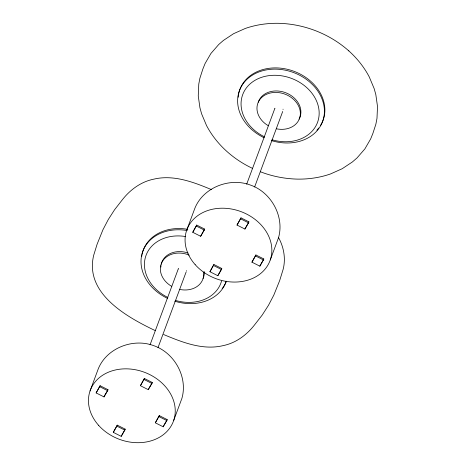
<?xml version="1.0" encoding="UTF-8"?>
<svg xmlns="http://www.w3.org/2000/svg" width="466" height="466" viewBox="0 0 466 466"><rect width="100%" height="100%" fill="white"/><g stroke="black" fill="none" stroke-linecap="round" stroke-linejoin="round"><path stroke-width="0.7" d="M90.049 390.962L98.262 368.862C106.58 348.154 132.874 337.932 153.495 345.58C174.424 352.622 188.13 377.111 181.868 398.488L173.649 420.582M96.136 392.931L100.114 385.726L108.007 389.71L107.64 390.694L104.029 396.916L96.136 392.931L100.114 385.726M104.029 396.916L104.39 395.931M186.668 230.326L194.881 208.226C203.199 187.518 229.493 177.301 250.114 184.944C271.043 191.986 284.749 216.474 278.482 237.852L270.268 259.946M113.308 432.355L117.286 425.155L125.179 429.139L124.812 430.124L121.201 436.345L113.308 432.355L117.286 425.155M150.058 344.817L178.396 268.614A4.211 3.402 20.4 0 0 178.321 268.87M192.755 232.295L196.734 225.09L204.626 229.074L204.259 230.058L200.648 236.279L192.755 232.295L196.734 225.09M121.201 436.345L125.179 429.139M140.412 385.708L144.39 378.503L152.283 382.487L151.916 383.471L148.304 389.692L140.412 385.708L144.39 378.503M157.997 347.636L186.085 272.109M200.648 236.279L204.626 229.074M148.304 389.692L148.671 388.708M209.927 271.725L213.906 264.519L221.799 268.503L221.432 269.488L217.82 275.709L209.927 271.725L213.906 264.519M155.324 422.813L159.302 415.614L167.195 419.598L166.828 420.577L163.216 426.798L155.324 422.813L159.302 415.614M246.677 184.186L274.759 108.66M217.82 275.709L221.799 268.503M237.031 225.072L241.009 217.867L248.902 221.851L248.535 222.835L244.924 229.056L237.031 225.072L241.009 217.867M163.216 426.798L163.583 425.819M254.617 187L282.705 111.473M244.924 229.056L248.902 221.851M251.943 262.177L255.921 254.978L263.814 258.962L263.447 259.941L259.836 266.162L251.943 262.177L255.921 254.978M259.836 266.162L263.814 258.962M104.751 395.308L108.007 389.71M149.033 388.085L152.283 382.487M163.945 425.196L167.195 419.598M260.459 171.779C272.26 176.387 284.889 178.81 297.547 179.119L297.617 179.119C308.766 179.259 319.956 177.639 330.499 173.952L342.178 168.733L352.389 161.958L357.032 157.922L364.861 148.922L370.668 138.92L372.887 133.416L375.876 124.201L376.988 118.347L377.507 106.493L375.829 94.621L374.151 88.569L369.235 76.873C364.097 67.052 357.043 58.308 348.824 50.893L348.772 50.846M163.63 334.536C182.253 342.265 202.838 350.589 223.331 345.58C236.157 342.941 247.056 334.693 254.919 324.423L262.207 315.057L268.492 305.282L273.845 295.042L279.682 280.549L283.083 269.54C285.938 258.834 283.858 247.242 278.569 237.631M211.488 189.621C193.454 182.084 173.492 174.424 153.675 179.177C140.767 181.781 129.764 190.041 121.859 200.38L114.572 209.747L108.293 219.509L102.939 229.75L97.103 244.236L93.701 255.24C84.311 293.597 127.125 317.165 155.219 330.604M252.636 168.43C233.35 159.389 216.486 144.524 206.531 125.552L201.615 113.85L199.937 107.797L198.26 95.932L198.778 84.072L199.897 78.224L202.879 69.003L205.098 63.504L210.906 53.497L218.735 44.497L223.377 40.46L233.588 33.686L245.267 28.467C255.811 24.78 267.001 23.16 278.15 23.3L278.219 23.3C304.018 23.836 329.52 33.75 348.824 50.893M240.648 218.851L248.535 222.835M196.367 226.074L204.259 230.058M255.554 255.956L263.447 259.941M213.539 265.504L221.432 269.488M144.029 379.487L151.916 383.471M99.747 386.71L107.64 390.694M158.941 416.592L166.828 420.577M116.919 426.14L124.812 430.124M264.257 137.802A44.352 35.789 20.4 0 1 252.788 74.927A44.352 35.789 20.4 0 1 323.154 102.304A44.352 35.789 20.4 0 1 271.393 140.581M238.173 97.248A44.352 35.789 20.4 0 1 292.759 70.861A44.352 35.789 20.4 0 1 320.381 125.68M318.75 128.01A44.352 35.789 20.4 0 1 316.892 130.195M264.461 136.812A39.913 32.212 20.4 0 1 254.855 80.402A39.913 32.212 20.4 0 1 317.975 104.961A39.913 32.212 20.4 0 1 272.039 139.765M268.381 125.768A22.176 17.894 20.4 0 1 264.938 95.087A22.176 17.894 20.4 0 1 299.446 108.1A22.176 17.894 20.4 0 1 276.478 128.82M258.228 102.252A22.176 17.894 20.4 0 1 286.374 93.008A22.176 17.894 20.4 0 1 299.067 119.15M274.893 108.496A4.211 3.402 20.4 0 1 274.94 108.234M283.025 109.178A4.211 3.402 20.4 0 1 283.078 109.458M226.307 281.196A44.352 35.789 20.4 0 1 174.773 301.211M167.638 298.438A44.352 35.789 20.4 0 1 142.159 253.277A44.352 35.789 20.4 0 1 187.291 230.554M226.29 281.289A44.352 35.789 20.4 0 1 225.457 283.229M225.148 283.858A44.352 35.789 20.4 0 1 222.131 288.646M141.699 256.469A44.352 35.789 20.4 0 1 141.914 255.071M142.048 254.378A44.352 35.789 20.4 0 1 187.751 229.324M221.577 280.986A39.913 32.212 20.4 0 1 175.42 300.401M167.842 297.448A39.913 32.212 20.4 0 1 145.474 257.075A39.913 32.212 20.4 0 1 185.48 236.518M203.619 272.109A22.176 17.894 20.4 0 1 179.859 289.456M171.762 286.404A22.176 17.894 20.4 0 1 162.185 261.787A22.176 17.894 20.4 0 1 189.208 255.118M160.898 267.065A22.176 17.894 20.4 0 1 161.003 265.643M161.242 264.245A22.176 17.894 20.4 0 1 188.124 253.026M204.259 271.602A22.176 17.894 20.4 0 1 203.077 278.522M186.487 270.641A4.211 3.402 20.4 0 1 186.412 271.171M195.167 264.63A44.352 35.789 20.4 0 0 269.22 262.556A44.352 35.789 20.4 0 0 221.006 208.22A44.352 35.789 20.4 0 0 195.167 264.63M98.553 425.266A44.352 35.789 20.4 0 0 172.606 423.192A44.352 35.789 20.4 0 0 124.387 368.856A44.352 35.789 20.4 0 0 98.553 425.266"/></g></svg>
